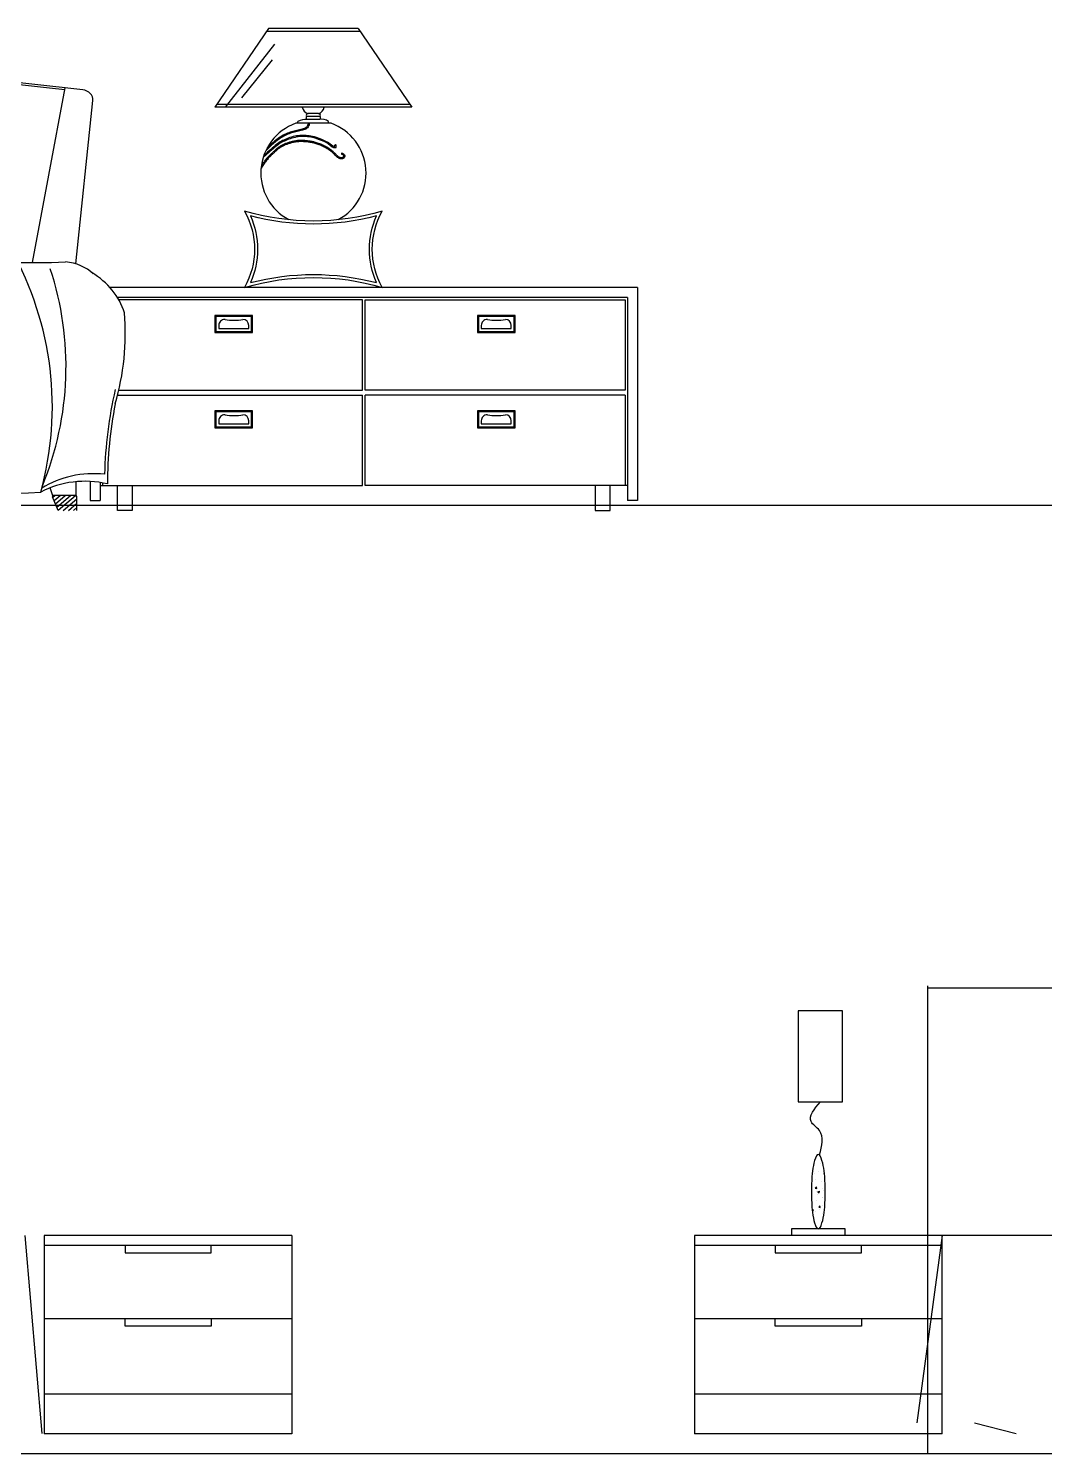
# Model space of a CAD drawing. Header units: inches. Extents: x 18.5 to 61, y 8.5 to 33.3.
# Drawn here: x 43.498 to 45.55, y 11.22 to 14.095 of the extents above; entities that cross this region are included whole.
import ezdxf

# ---------------------------------------------------------------- set-up
doc = ezdxf.new("R2010")
doc.units = ezdxf.units.IN
doc.header["$MEASUREMENT"] = 0
for name, color, linetype in [('02', 2, 'Continuous'), ('1', 1, 'Continuous'), ('8', 8, 'Continuous')]:
    doc.layers.add(name, color=color, linetype=linetype)

msp = doc.modelspace()

# ---------------------------------------------------------------- hatches: boundary and pattern name
at = {"layer": '8'}
h = msp.add_hatch(dxfattribs=at)
h.set_pattern_fill('ANSI31', color=256, scale=0.05, style=0)
h.set_pattern_definition([(40.364537, (50.6693434, 3.257653), (-0.0051993146, 0.0044194174), [])])
edge = h.paths.add_edge_path()
edge.add_ellipse((41.6405, 13.1509), major_axis=(-0.00235, 0), ratio=0.85, start_angle=234.8896, end_angle=270)
edge.add_line((41.6405, 13.1529), (41.5961, 13.1529))
edge.add_line((41.5961, 13.1529), (41.5961, 13.1229))
edge.add_line((41.5961, 13.1229), (41.6314, 13.1229))
edge.add_line((41.6314, 13.1229), (41.6418, 13.1526))
edge = h.paths.add_edge_path()
edge.add_ellipse((43.5937, 13.1509), major_axis=(-0.00235, 0), ratio=0.85, start_angle=180, end_angle=270)
edge.add_line((43.5937, 13.1529), (43.5493, 13.1529))
edge.add_ellipse((43.5493, 13.1509), major_axis=(-0.00235, 0), ratio=0.85, start_angle=270, end_angle=379.29)
edge.add_line((43.5471, 13.1503), (43.5584, 13.1229))
edge.add_line((43.5584, 13.1229), (43.5961, 13.1229))
edge.add_line((43.5961, 13.1229), (43.5961, 13.1509))

# ---------------------------------------------------------------- linework, layer by layer
at = {"layer": '02'}
for p, q in [((43.983, 14.0955), (43.8747, 13.9364)), ((44.1642, 14.0955), (44.2722, 13.9364)), ((43.8959, 13.9364), (43.9955, 14.064)), ((43.9905, 14.0322), (43.9284, 13.9557)), ((43.572, 13.9756), (43.5056, 13.6231)), ((43.6078, 13.9716), (43.572, 13.9756)), ((43.5939, 13.6204), (43.6285, 13.9502)), ((44.2722, 13.9364), (43.8747, 13.9364)), ((44.2682, 13.9424), (43.8788, 13.9424)), ((44.0836, 13.9237), (44.0631, 13.9237)), ((44.1096, 13.9042), (44.0379, 13.9042)), ((44.0425, 13.9042), (44.0425, 13.908)), ((44.0873, 13.9178), (44.0596, 13.9178)), ((44.0859, 13.9118), (44.061, 13.9118)), ((44.1044, 13.9042), (44.1044, 13.9081)), ((44.7279, 13.5729), (43.6627, 13.5729)), ((44.7079, 13.5529), (43.6777, 13.5529)), ((44.1729, 13.5479), (43.6807, 13.5479)), ((44.1729, 13.3654), (44.1729, 13.5479)), ((44.1779, 13.3654), (44.1779, 13.5479)), ((44.1779, 13.5479), (44.7029, 13.5479)), ((44.7029, 13.5479), (44.7029, 13.3654)), ((44.7079, 13.5529), (44.7079, 13.1429)), ((44.7279, 13.5729), (44.7279, 13.1429)), ((43.6781, 13.3554), (44.1729, 13.3554)), ((43.6806, 13.3654), (44.1729, 13.3654)), ((44.1729, 13.1729), (44.1729, 13.3554)), ((44.7029, 13.3654), (44.1779, 13.3654)), ((44.7029, 13.3554), (44.1779, 13.3554)), ((44.1779, 13.1729), (44.1779, 13.3554)), ((44.7029, 13.3554), (44.7029, 13.1729)), ((43.5949, 13.1527), (43.5949, 13.1809)), ((43.6229, 13.1814), (43.6229, 13.1429)), ((43.6429, 13.1793), (43.6429, 13.1429)), ((43.6429, 13.1729), (44.1729, 13.1729)), ((43.6479, 13.1785), (43.6479, 13.1729)), ((44.7079, 13.1729), (44.1779, 13.1729)), ((43.5476, 13.1522), (43.5419, 13.1686)), ((43.5584, 13.1229), (43.5471, 13.1503)), ((43.5937, 13.1529), (43.5493, 13.1529)), ((43.5961, 13.1229), (43.5961, 13.1509)), ((43.6229, 13.1429), (43.6429, 13.1429)), ((44.7279, 13.1429), (44.7079, 13.1429)), ((45.3141, 11.2196), (45.3141, 12.1636)), ((45.3141, 12.1595), (47.1141, 12.1595)), ((45.0526, 12.1131), (45.0526, 11.9294)), ((45.1423, 12.1131), (45.0526, 12.1131)), ((45.1423, 11.9294), (45.1423, 12.1131)), ((45.0526, 11.9294), (45.1423, 11.9294)), ((45.0935, 11.8221), (45.0935, 11.8221)), ((45.082, 11.7929), (45.0831, 11.7928)), ((45.0824, 11.7958), (45.0826, 11.796)), ((45.0831, 11.7927), (45.0825, 11.7958)), ((45.0836, 11.7961), (45.0836, 11.7961)), ((45.0985, 11.8042), (45.0985, 11.8042)), ((45.0851, 11.7842), (45.0851, 11.7842)), ((45.0876, 11.7734), (45.0876, 11.7734)), ((45.0943, 11.7893), (45.0943, 11.7893)), ((45.1006, 11.7692), (45.1006, 11.7692)), ((45.1038, 11.7879), (45.1038, 11.7879)), ((45.1046, 11.7843), (45.1056, 11.7836)), ((45.1047, 11.7843), (45.1055, 11.7846)), ((45.0871, 11.7549), (45.0902, 11.7546)), ((45.0872, 11.7549), (45.0896, 11.7578)), ((45.0902, 11.7545), (45.0896, 11.7576)), ((45.0905, 11.7484), (45.0905, 11.7484)), ((45.0907, 11.7432), (45.0907, 11.7432)), ((45.0923, 11.7474), (45.0959, 11.7488)), ((45.0923, 11.7474), (45.0948, 11.7457)), ((45.0948, 11.7457), (45.0958, 11.7488)), ((45.1014, 11.7364), (45.1014, 11.7364)), ((45.1019, 11.7371), (45.1019, 11.7371)), ((45.1025, 11.754), (45.1025, 11.754)), ((45.1032, 11.75), (45.1032, 11.75)), ((45.107, 11.7556), (45.107, 11.7556)), ((45.0806, 11.7174), (45.0806, 11.7174)), ((45.081, 11.711), (45.0835, 11.7119)), ((45.0811, 11.7098), (45.0824, 11.7089)), ((45.0824, 11.7089), (45.0835, 11.712)), ((45.0874, 11.709), (45.0874, 11.709)), ((45.0898, 11.73), (45.0898, 11.73)), ((45.0942, 11.7167), (45.0967, 11.7196)), ((45.0942, 11.7167), (45.0972, 11.7164)), ((45.0957, 11.7125), (45.0957, 11.7125)), ((45.0972, 11.7162), (45.0966, 11.7194)), ((45.1013, 11.7202), (45.1013, 11.7202)), ((45.1049, 11.7253), (45.1049, 11.7253)), ((45.0979, 11.6903), (45.0979, 11.6903)), ((45.1001, 11.6864), (45.1001, 11.6864)), ((45.1007, 11.7033), (45.1007, 11.7033)), ((43.4909, 11.6595), (43.5255, 11.2603)), ((44.0301, 11.6595), (43.5301, 11.6595)), ((43.5301, 11.6595), (43.5301, 11.2595)), ((44.0301, 11.6595), (44.0301, 11.2595)), ((47.1141, 11.6595), (44.8432, 11.6595)), ((44.8432, 11.6595), (44.8432, 11.2595)), ((45.0391, 11.6729), (45.0391, 11.6595)), ((45.1474, 11.6729), (45.0391, 11.6729)), ((45.1474, 11.6595), (45.1474, 11.6729)), ((45.3432, 11.6595), (45.2919, 11.2814)), ((45.3432, 11.2595), (45.3432, 11.6595)), ((44.0301, 11.6395), (43.5301, 11.6395)), ((43.6932, 11.6395), (43.6932, 11.6248)), ((43.6932, 11.6248), (43.8671, 11.6248)), ((43.8671, 11.6248), (43.8671, 11.6395)), ((45.3432, 11.6395), (44.8432, 11.6395)), ((45.0063, 11.6395), (45.0063, 11.6248)), ((45.0063, 11.6248), (45.1802, 11.6248)), ((45.1802, 11.6248), (45.1802, 11.6395)), ((44.0301, 11.4912), (43.5301, 11.4912)), ((43.6932, 11.4766), (43.6932, 11.4912)), ((43.8671, 11.4766), (43.6932, 11.4766)), ((43.8671, 11.4912), (43.8671, 11.4766)), ((45.3432, 11.4912), (44.8432, 11.4912)), ((45.0063, 11.4766), (45.0063, 11.4912)), ((45.1802, 11.4766), (45.0063, 11.4766)), ((45.1802, 11.4912), (45.1802, 11.4766)), ((44.0301, 11.3395), (43.5301, 11.3395)), ((45.3432, 11.3395), (44.8432, 11.3395)), ((45.4083, 11.2814), (45.4928, 11.2603)), ((44.0301, 11.2595), (43.5301, 11.2595)), ((45.3432, 11.2595), (44.8432, 11.2595))]:
    msp.add_line(p, q, dxfattribs=at)
for points in [[(44.1642, 14.0955), (43.983, 14.0955)], [(44.1682, 14.0895), (43.9789, 14.0895)], [(44.0654, 13.9042), (44.0649, 13.9012), (44.064, 13.8987), (44.0629, 13.8967), (44.0615, 13.895), (44.0599, 13.8937), (44.0581, 13.8926), (44.056, 13.8917), (44.0538, 13.8909), (44.0515, 13.8902), (44.049, 13.8896), (44.0463, 13.8889), (44.0436, 13.8883), (44.0409, 13.8877), (44.0381, 13.887), (44.0353, 13.8864), (44.0326, 13.8857), (44.0299, 13.8849), (44.0272, 13.8841), (44.0246, 13.8831), (44.0219, 13.8821), (44.0192, 13.8809), (44.0164, 13.8796), (44.0136, 13.8781), (44.0107, 13.8764), (44.0076, 13.8745), (44.0044, 13.8723), (44.0009, 13.8698), (43.9971, 13.8668), (43.9929, 13.8632), (43.9882, 13.8591), (43.983, 13.8542), (43.9773, 13.8485)], [(44.0632, 13.9042), (44.0627, 13.9018), (44.062, 13.8996), (44.0611, 13.8979), (44.06, 13.8966), (44.0586, 13.8955), (44.0571, 13.8946), (44.0552, 13.8938), (44.0532, 13.893), (44.0509, 13.8924), (44.0484, 13.8917), (44.0458, 13.8911), (44.0432, 13.8904), (44.0404, 13.8898), (44.0376, 13.8892), (44.0348, 13.8885), (44.032, 13.8878), (44.0293, 13.887), (44.0265, 13.8862), (44.0238, 13.8852), (44.0211, 13.8841), (44.0183, 13.8829), (44.0155, 13.8815), (44.0126, 13.88), (44.0096, 13.8783), (44.0064, 13.8764), (44.0031, 13.8741), (43.9996, 13.8715), (43.9957, 13.8685), (43.9914, 13.8649), (43.9867, 13.8607), (43.9815, 13.8558), (43.9803, 13.8546)], [(44.1318, 13.8436), (44.1333, 13.843), (44.1346, 13.8423), (44.1357, 13.8414), (44.1366, 13.8403), (44.137, 13.8391), (44.1371, 13.8379), (44.1369, 13.8369), (44.1365, 13.836), (44.136, 13.8353), (44.1355, 13.8346), (44.1349, 13.834), (44.1342, 13.8335), (44.1335, 13.8331), (44.1327, 13.8327), (44.1319, 13.8325), (44.1311, 13.8323), (44.1302, 13.8322), (44.1293, 13.8322), (44.1284, 13.8323), (44.1275, 13.8325), (44.1266, 13.8328), (44.1257, 13.8332), (44.1249, 13.8336), (44.124, 13.8342), (44.1231, 13.8348), (44.1223, 13.8354), (44.1214, 13.8361), (44.1206, 13.8369), (44.1197, 13.8377), (44.1188, 13.8385), (44.1179, 13.8394), (44.117, 13.8403), (44.1161, 13.8413), (44.1151, 13.8423), (44.1141, 13.8432), (44.113, 13.8442), (44.1119, 13.8453), (44.1107, 13.8463), (44.1094, 13.8474), (44.108, 13.8484), (44.1066, 13.8495), (44.105, 13.8506), (44.1033, 13.8517), (44.1016, 13.8528), (44.0998, 13.8538), (44.0979, 13.8549), (44.096, 13.8559), (44.094, 13.8569), (44.0919, 13.8579), (44.0898, 13.8589), (44.0877, 13.8598), (44.0855, 13.8606), (44.0834, 13.8614), (44.0814, 13.8621), (44.0793, 13.8628), (44.0774, 13.8634), (44.0755, 13.8639), (44.0738, 13.8644), (44.072, 13.8648), (44.0703, 13.8651), (44.0687, 13.8654), (44.067, 13.8657), (44.0653, 13.8659), (44.0636, 13.8662), (44.0618, 13.8664), (44.06, 13.8666), (44.0582, 13.8668), (44.0563, 13.8669), (44.0545, 13.867), (44.0526, 13.8671), (44.0508, 13.8672), (44.0489, 13.8672), (44.0471, 13.8672), (44.0454, 13.8671), (44.0436, 13.867), (44.0418, 13.8669), (44.0401, 13.8667), (44.0383, 13.8664), (44.0366, 13.8662), (44.0348, 13.8658), (44.0331, 13.8655), (44.0313, 13.8651), (44.0295, 13.8646), (44.0277, 13.8642), (44.026, 13.8637), (44.0244, 13.8632), (44.0227, 13.8627), (44.0212, 13.8621), (44.0197, 13.8616), (44.0183, 13.8611), (44.0169, 13.8606), (44.0156, 13.86), (44.0143, 13.8594), (44.0131, 13.8588), (44.0118, 13.8582), (44.0106, 13.8575), (44.0093, 13.8567), (44.0079, 13.8559), (44.0066, 13.8551), (44.0053, 13.8542), (44.004, 13.8532), (44.0027, 13.8523), (44.0014, 13.8513), (44.0001, 13.8502), (43.9989, 13.8492), (43.9977, 13.8481), (43.9965, 13.8471), (43.9953, 13.8459), (43.9941, 13.8448), (43.9929, 13.8437), (43.9917, 13.8425), (43.9905, 13.8414), (43.9893, 13.8402), (43.9881, 13.8391), (43.9869, 13.8379), (43.9857, 13.8367), (43.9845, 13.8355), (43.9832, 13.8342), (43.982, 13.8328), (43.9808, 13.8314), (43.9795, 13.8299), (43.9782, 13.8283), (43.9769, 13.8266), (43.9756, 13.8249), (43.9743, 13.823), (43.973, 13.8212), (43.9717, 13.8192), (43.9679, 13.8138)], [(44.131, 13.8416), (44.1324, 13.841), (44.1334, 13.8404), (44.1342, 13.8398), (44.1346, 13.8393), (44.1348, 13.8387), (44.1349, 13.8381), (44.1347, 13.8375), (44.1345, 13.837), (44.1342, 13.8365), (44.1339, 13.8361), (44.1334, 13.8357), (44.133, 13.8353), (44.1325, 13.835), (44.1319, 13.8348), (44.1313, 13.8346), (44.1307, 13.8345), (44.1301, 13.8344), (44.1295, 13.8344), (44.1288, 13.8345), (44.1281, 13.8347), (44.1274, 13.8349), (44.1267, 13.8352), (44.1259, 13.8356), (44.1252, 13.836), (44.1244, 13.8365), (44.1237, 13.8371), (44.1229, 13.8378), (44.1221, 13.8385), (44.1212, 13.8393), (44.1204, 13.8401), (44.1195, 13.841), (44.1186, 13.8419), (44.1176, 13.8429), (44.1166, 13.8438), (44.1156, 13.8448), (44.1145, 13.8459), (44.1133, 13.8469), (44.1121, 13.848), (44.1108, 13.8491), (44.1093, 13.8502), (44.1078, 13.8513), (44.1062, 13.8524), (44.1045, 13.8535), (44.1028, 13.8546), (44.1009, 13.8557), (44.099, 13.8568), (44.097, 13.8579), (44.0949, 13.8589), (44.0928, 13.8599), (44.0907, 13.8609), (44.0885, 13.8618), (44.0863, 13.8627), (44.0842, 13.8635), (44.0821, 13.8642), (44.08, 13.8649), (44.078, 13.8655), (44.0761, 13.8661), (44.0743, 13.8665), (44.0725, 13.8669), (44.0708, 13.8673), (44.069, 13.8676), (44.0673, 13.8679), (44.0656, 13.8681), (44.0638, 13.8684), (44.062, 13.8686), (44.0602, 13.8688), (44.0584, 13.869), (44.0565, 13.8691), (44.0546, 13.8692), (44.0527, 13.8693), (44.0508, 13.8694), (44.0489, 13.8694), (44.0471, 13.8694), (44.0453, 13.8693), (44.0434, 13.8692), (44.0416, 13.8691), (44.0398, 13.8689), (44.038, 13.8686), (44.0362, 13.8683), (44.0344, 13.868), (44.0326, 13.8676), (44.0308, 13.8672), (44.029, 13.8668), (44.0272, 13.8663), (44.0254, 13.8658), (44.0237, 13.8653), (44.022, 13.8648), (44.0205, 13.8642), (44.0189, 13.8637), (44.0175, 13.8632), (44.0161, 13.8626), (44.0147, 13.862), (44.0134, 13.8614), (44.0121, 13.8608), (44.0108, 13.8601), (44.0095, 13.8594), (44.0081, 13.8586), (44.0068, 13.8578), (44.0054, 13.8569), (44.004, 13.856), (44.0027, 13.855), (44.0013, 13.854), (44, 13.853), (43.9987, 13.8519), (43.9974, 13.8509), (43.9962, 13.8498), (43.995, 13.8487), (43.9938, 13.8475), (43.9926, 13.8464), (43.9914, 13.8453), (43.9902, 13.8441), (43.989, 13.843), (43.9878, 13.8418), (43.9866, 13.8407), (43.9854, 13.8395), (43.9841, 13.8382), (43.9829, 13.837), (43.9816, 13.8357), (43.9804, 13.8343), (43.9791, 13.8328), (43.9778, 13.8313), (43.9765, 13.8296), (43.9752, 13.8279), (43.9739, 13.8262), (43.9725, 13.8243), (43.9712, 13.8224), (43.9698, 13.8205), (43.9685, 13.8185)], [(44.1041, 13.8628), (44.0964, 13.8664), (44.0898, 13.8693), (44.0842, 13.8715), (44.0794, 13.8732), (44.0752, 13.8745), (44.0715, 13.8754), (44.0682, 13.876), (44.065, 13.8765), (44.0619, 13.8769), (44.0587, 13.8772), (44.0556, 13.8774), (44.0526, 13.8774), (44.0495, 13.8774), (44.0463, 13.8772), (44.0432, 13.8769), (44.04, 13.8765), (44.0368, 13.8758), (44.0335, 13.8751), (44.0302, 13.8742), (44.0269, 13.8731), (44.0238, 13.872), (44.0207, 13.8709), (44.0177, 13.8697), (44.015, 13.8684), (44.0124, 13.8672), (44.01, 13.8659), (44.0076, 13.8645), (44.0053, 13.8631), (44.003, 13.8614), (44.0006, 13.8596), (43.998, 13.8575), (43.9951, 13.8552), (43.9921, 13.8525), (43.9889, 13.8497), (43.9857, 13.8469), (43.9827, 13.8442), (43.9799, 13.8418), (43.9776, 13.8398), (43.9759, 13.8383), (43.9724, 13.8359)], [(44.105, 13.8648), (44.0973, 13.8684), (44.0906, 13.8713), (44.085, 13.8736), (44.08, 13.8753), (44.0758, 13.8766), (44.072, 13.8775), (44.0686, 13.8782), (44.0653, 13.8787), (44.0621, 13.879), (44.0589, 13.8793), (44.0557, 13.8795), (44.0526, 13.8796), (44.0494, 13.8796), (44.0462, 13.8794), (44.0429, 13.8791), (44.0396, 13.8786), (44.0363, 13.878), (44.0329, 13.8772), (44.0296, 13.8763), (44.0263, 13.8752), (44.023, 13.8741), (44.0199, 13.8729), (44.0169, 13.8717), (44.014, 13.8704), (44.0114, 13.8691), (44.0089, 13.8678), (44.0065, 13.8664), (44.0041, 13.8649), (44.0017, 13.8632), (43.9992, 13.8613), (43.9966, 13.8592), (43.9937, 13.8568), (43.9906, 13.8542), (43.9874, 13.8514), (43.9842, 13.8486), (43.9812, 13.8459), (43.9785, 13.8435), (43.9762, 13.8415), (43.9745, 13.8401), (43.9736, 13.8394)], [(44.1033, 13.8632), (44.1117, 13.8568), (44.1145, 13.8555), (44.1193, 13.8555), (44.1193, 13.8601)], [(44.1046, 13.865), (44.1128, 13.8587), (44.1149, 13.8577), (44.1171, 13.8577), (44.1171, 13.8601)], [(43.7079, 13.1729), (43.7079, 13.1229), (43.6779, 13.1229), (43.6779, 13.1729)], [(44.6429, 13.1729), (44.6429, 13.1229), (44.6729, 13.1229), (44.6729, 13.1729)]]:
    msp.add_lwpolyline(points, dxfattribs=at)
for points in [[(43.9346, 13.7269, -0.262076), (43.9346, 13.5729, -0.143768), (44.2128, 13.5729, -0.262076), (44.2128, 13.7269, -0.143768)], [(43.9463, 13.7171, -0.215878), (43.9463, 13.5827, -0.127441), (44.2011, 13.5827, -0.215878), (44.2011, 13.7171, -0.127441)]]:
    msp.add_lwpolyline(points, format="xyb", close=True, dxfattribs=at)
for points in [[(43.9509, 13.5161), (43.8749, 13.5161), (43.8749, 13.4821), (43.9509, 13.4821)], [(43.9489, 13.5141), (43.8769, 13.5141), (43.8769, 13.4841), (43.9489, 13.4841)], [(44.4809, 13.5161), (44.4049, 13.5161), (44.4049, 13.4821), (44.4809, 13.4821)], [(44.4789, 13.5141), (44.4069, 13.5141), (44.4069, 13.4841), (44.4789, 13.4841)], [(43.9509, 13.3236), (43.8749, 13.3236), (43.8749, 13.2896), (43.9509, 13.2896)], [(43.9489, 13.3216), (43.8769, 13.3216), (43.8769, 13.2916), (43.9489, 13.2916)], [(44.4809, 13.3236), (44.4049, 13.3236), (44.4049, 13.2896), (44.4809, 13.2896)], [(44.4789, 13.3216), (44.4069, 13.3216), (44.4069, 13.2916), (44.4789, 13.2916)]]:
    msp.add_lwpolyline(points, close=True, dxfattribs=at)
for points in [[(43.8952, 13.5083), (43.8946, 13.5083, 0.414214), (43.8826, 13.4963), (43.8826, 13.4898), (43.9431, 13.4898), (43.9431, 13.4963, 0.408097), (43.9314, 13.5083, 0.408097)], [(44.4252, 13.5083), (44.4246, 13.5083, 0.414214), (44.4126, 13.4963), (44.4126, 13.4898), (44.4731, 13.4898), (44.4731, 13.4963, 0.408097), (44.4614, 13.5083, 0.408097)], [(43.8952, 13.3158), (43.8946, 13.3158, 0.414214), (43.8826, 13.3038), (43.8826, 13.2973), (43.9431, 13.2973), (43.9431, 13.3038, 0.408097), (43.9314, 13.3158, 0.408097)], [(44.4252, 13.3158), (44.4246, 13.3158, 0.414214), (44.4126, 13.3038), (44.4126, 13.2973), (44.4731, 13.2973), (44.4731, 13.3038, 0.408097), (44.4614, 13.3158, 0.408097)]]:
    msp.add_lwpolyline(points, format="xyb", dxfattribs=at)
for centre, radius, start, end in [((44.0672, 13.9395), 0.0163, 190.7819, 255.2949), ((44.0633, 13.9196), 0.00409, 89.4409, 205.7295), ((44.0789, 13.9399), 0.0169, 285.9236, 347.9996), ((44.0836, 13.9196), 0.00409, 334.2705, 90.5591), ((44.0742, 13.8038), 0.1067, 109.8853, 241.7922), ((44.0575, 13.8824), 0.0296, 83.1481, 120.4228), ((44.0637, 13.9156), 0.00466, 151.7417, 234.7534), ((44.0832, 13.9156), 0.00466, 305.2466, 28.2583), ((44.0907, 13.888), 0.0243, 55.7123, 101.4153), ((44.0733, 13.8038), 0.1067, 298.2078, 70.1147), ((44.1182, 13.86), 0.00111, 6.6106, 173.3894), ((44.1312, 13.8426), 0.00111, 59.7747, 257.6696), ((43.9133, 13.5986), 0.092, 258.6708, 281.3229), ((44.4433, 13.5986), 0.092, 258.6708, 281.3229), ((43.9133, 13.4061), 0.092, 258.6708, 281.3229), ((44.4433, 13.4061), 0.092, 258.6708, 281.3229), ((45.1676, 11.7851), 0.0857, 155.7031, 169.4082), ((45.0932, 11.8187), 0.00415, 24.2969, 155.7031), ((45.0189, 11.7851), 0.0857, 10.5918, 24.2969), ((45.2868, 11.7628), 0.207, 169.4082, 175.5709), ((44.8997, 11.7628), 0.207, 4.4291, 10.5918), ((45.4798, 11.7479), 0.4006, 175.5709, 184.4291), ((44.7067, 11.7479), 0.4006, 355.5709, 4.4291), ((45.2868, 11.7329), 0.207, 184.4291, 190.5918), ((44.8997, 11.7329), 0.207, 349.4082, 355.5709), ((45.1676, 11.7106), 0.0857, 190.5918, 204.2969), ((45.0189, 11.7106), 0.0857, 335.7031, 349.4082), ((45.0932, 11.6771), 0.00415, 204.2969, 335.7031)]:
    msp.add_arc(centre, radius, start, end, dxfattribs=at)
for centre, major_axis, start_param, end_param in [((42.5955, 7.9914), (-7.1077, 0), 4.574562, 4.850216), ((42.5955, 7.9914), (-7.103, 0), 4.574562, 4.850216), ((43.605, 13.9517), (-0.0235, 0), 3.066051, 4.593314), ((43.5112, 14.7014), (-1.2687, 0), 1.263373, 1.619716), ((42.6609, 13.3319), (0.8856, 0), -0.230441, 0.436261), ((42.7089, 13.4131), (0.8652, 0), -0.333903, 0.271957), ((43.5651, 13.552), (-0.0855, 0), 3.864202, 4.61703), ((43.5291, 13.4861), (-0.1681, 0), 3.394843, 4.096796), ((43.0042, 13.4793), (0.6895, 0), -0.243694, 0.072768), ((44.871, 13.172), (1.2194, 0), 2.952703, 3.118618), ((44.8417, 13.1751), (-1.1839, 0), -0.162477, -0.001253), ((43.6292, 13.0493), (-0.1738, 0), 4.580908, 5.353768), ((43.4174, 14.3485), (1.4023, 0), 4.503585, 4.787849), ((43.6123, 13.0384), (-0.1685, 0), 4.439431, 5.270102), ((43.5493, 13.1509), (0.00235, 0), 1.570796, 3.478267), ((43.5937, 13.1509), (-0.00235, 0), 3.141593, 4.712389)]:
    msp.add_ellipse(centre, major_axis=major_axis, ratio=0.85, start_param=start_param, end_param=end_param, dxfattribs=at)
at = {"layer": '02', "end_tangent": (-0.894507, 0.447054)}
msp.add_spline([(45.0955, 11.8222), (45.0955, 11.8715), (45.0785, 11.8894), (45.0975, 11.9294)], degree=3, dxfattribs=at)
at = {"layer": '1'}
for p, q in [((40.3716, 13.1337), (60.6678, 13.1337)), ((40.3716, 11.2196), (60.6678, 11.2196))]:
    msp.add_line(p, q, dxfattribs=at)

doc.saveas('drawing.dxf')
